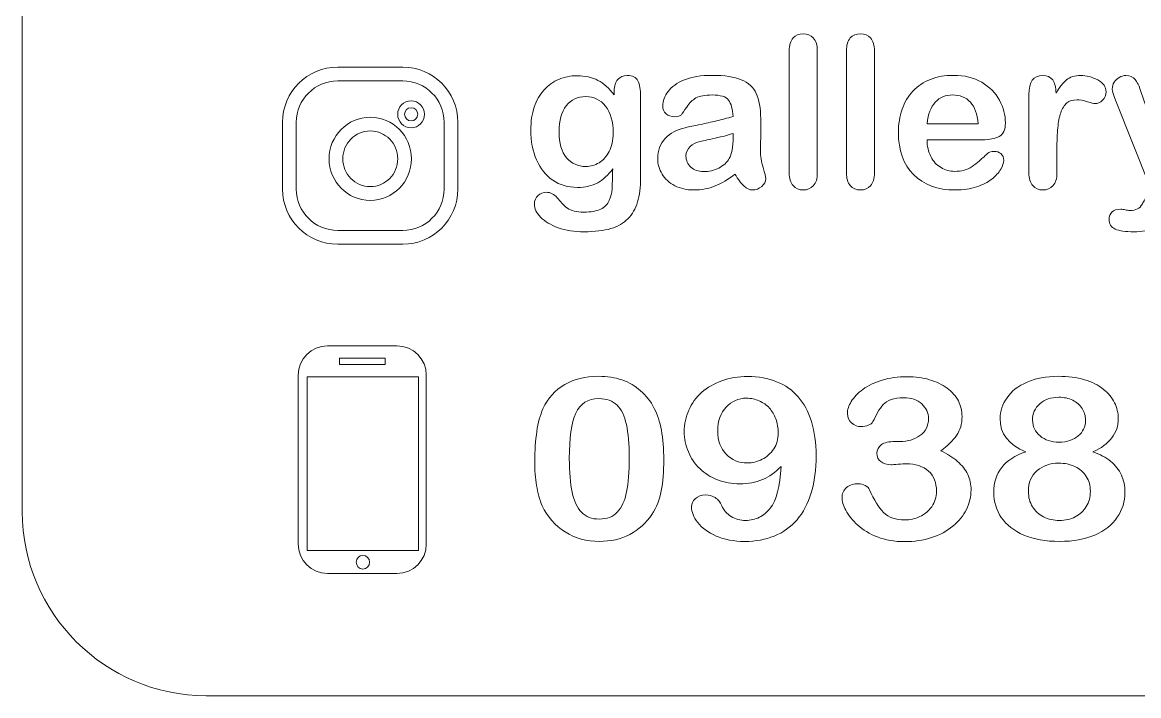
# Model space of a CAD drawing. Header units: millimetres. Extents: x -171.2 to -131.4, y -142.8 to -103.
# Drawn here: x -171.24 to -153.01, y -142.78 to -131.78 of the extents above; entities that cross this region are included whole.
import ezdxf

# ---------------------------------------------------------------- set-up
doc = ezdxf.new("R2010")
doc.units = ezdxf.units.MM
doc.header["$MEASUREMENT"] = 0
doc.layers.add('Layer 1', color=7, linetype='Continuous')

msp = doc.modelspace()

# ---------------------------------------------------------------- linework, layer by layer
at = {"layer": 'Layer 1', "color": 250, "lineweight": 9}
msp.add_open_spline([(-168.2402, -102.9757), (-168.2402, -102.9757), (-134.4402, -102.9757), (-134.4402, -102.9757), (-132.7902, -102.9757), (-131.4402, -104.3256), (-131.4402, -105.9756), (-131.4402, -105.9756), (-131.4402, -139.7758), (-131.4402, -139.7758), (-131.4402, -141.4258), (-132.7902, -142.7757), (-134.4402, -142.7757), (-134.4402, -142.7757), (-168.2402, -142.7757), (-168.2402, -142.7757), (-169.8902, -142.7757), (-171.2402, -141.4258), (-171.2402, -139.7758), (-171.2402, -139.7758), (-171.2402, -105.9756), (-171.2402, -105.9756), (-171.2402, -104.3256), (-169.8902, -102.9757), (-168.2402, -102.9757)], degree=3, knots=[0, 0, 0, 0, 0.125, 0.125, 0.125, 0.25, 0.25, 0.25, 0.375, 0.375, 0.375, 0.5, 0.5, 0.5, 0.625, 0.625, 0.625, 0.75, 0.75, 0.75, 0.875, 0.875, 0.875, 1, 1, 1, 1], dxfattribs=at)
at = {"layer": 'Layer 1', "lineweight": 9}
for points, knots in [([(-158.6571, -134.4485), (-158.6157, -134.4967), (-158.5606, -134.5208), (-158.4917, -134.5208), (-158.4227, -134.5208), (-158.3676, -134.4967), (-158.3263, -134.4519), (-158.2815, -134.4037), (-158.2608, -134.3347), (-158.2608, -134.2417), (-158.2608, -134.2417), (-158.2608, -132.2498), (-158.2608, -132.2498), (-158.2608, -132.1568), (-158.2815, -132.0879), (-158.3263, -132.0397), (-158.3676, -131.9949), (-158.4227, -131.9707), (-158.4917, -131.9707), (-158.5606, -131.9707), (-158.6157, -131.9949), (-158.6571, -132.0397), (-158.6984, -132.0879), (-158.7191, -132.1568), (-158.7191, -132.2498), (-158.7191, -132.2498), (-158.7191, -134.2417), (-158.7191, -134.2417), (-158.7191, -134.3313), (-158.6984, -134.4002), (-158.6571, -134.4485), (-158.6571, -134.4485), (-158.6571, -134.4485), (-158.6571, -134.4485)], [0, 0, 0, 0, 0.0909091, 0.0909091, 0.0909091, 0.1818182, 0.1818182, 0.1818182, 0.2727273, 0.2727273, 0.2727273, 0.3636364, 0.3636364, 0.3636364, 0.4545455, 0.4545455, 0.4545455, 0.5454545, 0.5454545, 0.5454545, 0.6363636, 0.6363636, 0.6363636, 0.7272727, 0.7272727, 0.7272727, 0.8181818, 0.8181818, 0.8181818, 0.9090909, 0.9090909, 0.9090909, 1, 1, 1, 1]), ([(-157.7231, -134.4485), (-157.6818, -134.4967), (-157.6267, -134.5208), (-157.5577, -134.5208), (-157.4888, -134.5208), (-157.4337, -134.4967), (-157.3923, -134.4519), (-157.3476, -134.4037), (-157.3268, -134.3347), (-157.3268, -134.2417), (-157.3268, -134.2417), (-157.3268, -132.2498), (-157.3268, -132.2498), (-157.3268, -132.1568), (-157.3476, -132.0879), (-157.3923, -132.0397), (-157.4337, -131.9949), (-157.4888, -131.9707), (-157.5577, -131.9707), (-157.6267, -131.9707), (-157.6818, -131.9949), (-157.7231, -132.0397), (-157.7645, -132.0879), (-157.7852, -132.1568), (-157.7852, -132.2498), (-157.7852, -132.2498), (-157.7852, -134.2417), (-157.7852, -134.2417), (-157.7852, -134.3313), (-157.7646, -134.4002), (-157.7231, -134.4485), (-157.7231, -134.4485), (-157.7231, -134.4485), (-157.7231, -134.4485)], [0, 0, 0, 0, 0.0909091, 0.0909091, 0.0909091, 0.1818182, 0.1818182, 0.1818182, 0.2727273, 0.2727273, 0.2727273, 0.3636364, 0.3636364, 0.3636364, 0.4545455, 0.4545455, 0.4545455, 0.5454545, 0.5454545, 0.5454545, 0.6363636, 0.6363636, 0.6363636, 0.7272727, 0.7272727, 0.7272727, 0.8181818, 0.8181818, 0.8181818, 0.9090909, 0.9090909, 0.9090909, 1, 1, 1, 1]), ([(-165.0301, -135.4068), (-165.0301, -135.4068), (-166.0904, -135.4068), (-166.0904, -135.4068), (-166.339, -135.4068), (-166.5644, -135.3058), (-166.7275, -135.1428), (-166.8909, -134.9795), (-166.992, -134.754), (-166.992, -134.5055), (-166.992, -134.5055), (-166.992, -133.4166), (-166.992, -133.4166), (-166.992, -133.1677), (-166.8909, -132.9423), (-166.7278, -132.7791), (-166.5647, -132.616), (-166.3393, -132.515), (-166.0904, -132.515), (-166.0904, -132.515), (-165.0301, -132.515), (-165.0301, -132.515), (-164.7813, -132.515), (-164.5559, -132.616), (-164.3928, -132.7791), (-164.2296, -132.9423), (-164.1287, -133.1677), (-164.1287, -133.4166), (-164.1287, -133.4166), (-164.1287, -134.5055), (-164.1287, -134.5055), (-164.1287, -134.7539), (-164.2297, -134.9793), (-164.393, -135.1425), (-164.5558, -135.3058), (-164.7812, -135.4068), (-165.0301, -135.4068)], [0, 0, 0, 0, 0.0833333, 0.0833333, 0.0833333, 0.1666667, 0.1666667, 0.1666667, 0.25, 0.25, 0.25, 0.3333333, 0.3333333, 0.3333333, 0.4166667, 0.4166667, 0.4166667, 0.5, 0.5, 0.5, 0.5833333, 0.5833333, 0.5833333, 0.6666667, 0.6666667, 0.6666667, 0.75, 0.75, 0.75, 0.8333333, 0.8333333, 0.8333333, 0.9166667, 0.9166667, 0.9166667, 1, 1, 1, 1]), ([(-161.1911, -132.7392), (-161.2186, -132.6806), (-161.2772, -132.653), (-161.3668, -132.653), (-161.4289, -132.653), (-161.4805, -132.6737), (-161.5184, -132.7185), (-161.5564, -132.7633), (-161.577, -132.8253), (-161.577, -132.9046), (-161.577, -132.9046), (-161.577, -132.9667), (-161.577, -132.9667), (-161.6597, -132.8598), (-161.7493, -132.7806), (-161.8424, -132.7323), (-161.9389, -132.6806), (-162.0526, -132.6565), (-162.1801, -132.6565), (-162.2904, -132.6565), (-162.3903, -132.6772), (-162.4798, -132.7151), (-162.5729, -132.7529), (-162.6521, -132.8115), (-162.7211, -132.8874), (-162.79, -132.9632), (-162.8451, -133.0562), (-162.883, -133.1665), (-162.921, -133.2802), (-162.9382, -133.4043), (-162.9382, -133.5422), (-162.9382, -133.7282), (-162.9072, -133.8902), (-162.8451, -134.0315), (-162.7831, -134.1728), (-162.697, -134.283), (-162.5798, -134.3623), (-162.4661, -134.4415), (-162.3317, -134.4794), (-162.1767, -134.4794), (-162.0491, -134.4794), (-161.9389, -134.4554), (-161.8458, -134.4037), (-161.7562, -134.352), (-161.6735, -134.2761), (-161.6012, -134.1762), (-161.6046, -134.3278), (-161.6081, -134.4346), (-161.6115, -134.5036), (-161.6183, -134.5725), (-161.6321, -134.6346), (-161.6598, -134.6931), (-161.6838, -134.7552), (-161.7321, -134.8), (-161.7975, -134.8344), (-161.863, -134.8654), (-161.9561, -134.8826), (-162.0733, -134.8826), (-162.1318, -134.8826), (-162.1836, -134.8757), (-162.2283, -134.8654), (-162.2731, -134.8551), (-162.311, -134.8413), (-162.3421, -134.8171), (-162.3765, -134.7965), (-162.4041, -134.7689), (-162.4316, -134.7379), (-162.4558, -134.7068), (-162.4833, -134.6793), (-162.5075, -134.6483), (-162.5557, -134.5897), (-162.6177, -134.5587), (-162.6832, -134.5587), (-162.7383, -134.5587), (-162.7831, -134.576), (-162.821, -134.6104), (-162.859, -134.6483), (-162.8796, -134.6931), (-162.8796, -134.7483), (-162.8796, -134.824), (-162.8451, -134.8964), (-162.7797, -134.9654), (-162.7107, -135.0343), (-162.6143, -135.0929), (-162.4902, -135.1377), (-162.3661, -135.1824), (-162.2249, -135.2031), (-162.0664, -135.2031), (-161.8941, -135.2031), (-161.7493, -135.1859), (-161.6321, -135.1515), (-161.5184, -135.1169), (-161.422, -135.0618), (-161.353, -134.9894), (-161.2806, -134.9206), (-161.2289, -134.8275), (-161.1945, -134.7172), (-161.1635, -134.6069), (-161.1463, -134.476), (-161.1463, -134.3244), (-161.1463, -134.3244), (-161.1463, -132.9907), (-161.1463, -132.9907), (-161.1463, -132.8805), (-161.16, -132.7978), (-161.1911, -132.7392), (-161.1911, -132.7392), (-161.1911, -132.7392), (-161.1911, -132.7392)], [0, 0, 0, 0, 0.0277778, 0.0277778, 0.0277778, 0.0555556, 0.0555556, 0.0555556, 0.0833333, 0.0833333, 0.0833333, 0.1111111, 0.1111111, 0.1111111, 0.1388889, 0.1388889, 0.1388889, 0.1666667, 0.1666667, 0.1666667, 0.1944444, 0.1944444, 0.1944444, 0.2222222, 0.2222222, 0.2222222, 0.25, 0.25, 0.25, 0.2777778, 0.2777778, 0.2777778, 0.3055556, 0.3055556, 0.3055556, 0.3333333, 0.3333333, 0.3333333, 0.3611111, 0.3611111, 0.3611111, 0.3888889, 0.3888889, 0.3888889, 0.4166667, 0.4166667, 0.4166667, 0.4444444, 0.4444444, 0.4444444, 0.4722222, 0.4722222, 0.4722222, 0.5, 0.5, 0.5, 0.5277778, 0.5277778, 0.5277778, 0.5555556, 0.5555556, 0.5555556, 0.5833333, 0.5833333, 0.5833333, 0.6111111, 0.6111111, 0.6111111, 0.6388889, 0.6388889, 0.6388889, 0.6666667, 0.6666667, 0.6666667, 0.6944444, 0.6944444, 0.6944444, 0.7222222, 0.7222222, 0.7222222, 0.75, 0.75, 0.75, 0.7777778, 0.7777778, 0.7777778, 0.8055556, 0.8055556, 0.8055556, 0.8333333, 0.8333333, 0.8333333, 0.8611111, 0.8611111, 0.8611111, 0.8888889, 0.8888889, 0.8888889, 0.9166667, 0.9166667, 0.9166667, 0.9444444, 0.9444444, 0.9444444, 0.9722222, 0.9722222, 0.9722222, 1, 1, 1, 1]), ([(-159.4609, -134.4554), (-159.4126, -134.5001), (-159.3678, -134.5208), (-159.3196, -134.5208), (-159.2645, -134.5208), (-159.2128, -134.5001), (-159.168, -134.4623), (-159.1266, -134.4243), (-159.1025, -134.383), (-159.1025, -134.3347), (-159.1025, -134.3071), (-159.1163, -134.2485), (-159.1473, -134.1521), (-159.1748, -134.0591), (-159.1886, -133.9694), (-159.1886, -133.8833), (-159.1886, -133.7902), (-159.1852, -133.7076), (-159.1852, -133.6317), (-159.1852, -133.5593), (-159.1852, -133.4663), (-159.1852, -133.3595), (-159.1852, -133.1872), (-159.2093, -133.0493), (-159.2575, -132.946), (-159.3058, -132.846), (-159.3851, -132.7702), (-159.5022, -132.722), (-159.616, -132.6737), (-159.7745, -132.6496), (-159.9778, -132.6496), (-160.1569, -132.6496), (-160.3086, -132.6737), (-160.4292, -132.722), (-160.5532, -132.7737), (-160.6429, -132.8357), (-160.698, -132.9115), (-160.7566, -132.9873), (-160.7841, -133.0666), (-160.7841, -133.1493), (-160.7841, -133.201), (-160.7669, -133.2423), (-160.729, -133.2768), (-160.6911, -133.3078), (-160.6463, -133.325), (-160.5946, -133.325), (-160.5361, -133.325), (-160.4981, -133.3147), (-160.4809, -133.294), (-160.4637, -133.2733), (-160.4361, -133.2285), (-160.3913, -133.1665), (-160.3499, -133.101), (-160.3017, -133.0528), (-160.2431, -133.0183), (-160.1811, -132.9873), (-160.0949, -132.9701), (-159.9778, -132.9701), (-159.8434, -132.9701), (-159.7537, -132.9976), (-159.709, -133.0562), (-159.6676, -133.1114), (-159.6435, -133.201), (-159.6366, -133.3216), (-159.7331, -133.3491), (-159.8227, -133.3733), (-159.9054, -133.3939), (-159.9881, -133.4112), (-160.0846, -133.4353), (-160.2018, -133.4594), (-160.3155, -133.4801), (-160.3878, -133.4973), (-160.4189, -133.5042), (-160.5567, -133.5318), (-160.667, -133.5938), (-160.7462, -133.6799), (-160.8255, -133.7696), (-160.8669, -133.8764), (-160.8669, -134.0039), (-160.8668, -134.0969), (-160.8427, -134.1831), (-160.7945, -134.2623), (-160.7462, -134.3416), (-160.6773, -134.4037), (-160.5877, -134.4519), (-160.4981, -134.4967), (-160.3947, -134.5208), (-160.2776, -134.5208), (-160.1501, -134.5208), (-160.0329, -134.5001), (-159.9295, -134.4554), (-159.8261, -134.414), (-159.7159, -134.3485), (-159.6056, -134.2623), (-159.5539, -134.3451), (-159.5057, -134.4106), (-159.4609, -134.4554), (-159.4609, -134.4554), (-159.4609, -134.4554), (-159.4609, -134.4554)], [0, 0, 0, 0, 0.030303, 0.030303, 0.030303, 0.0606061, 0.0606061, 0.0606061, 0.0909091, 0.0909091, 0.0909091, 0.1212121, 0.1212121, 0.1212121, 0.1515152, 0.1515152, 0.1515152, 0.1818182, 0.1818182, 0.1818182, 0.2121212, 0.2121212, 0.2121212, 0.2424242, 0.2424242, 0.2424242, 0.2727273, 0.2727273, 0.2727273, 0.3030303, 0.3030303, 0.3030303, 0.3333333, 0.3333333, 0.3333333, 0.3636364, 0.3636364, 0.3636364, 0.3939394, 0.3939394, 0.3939394, 0.4242424, 0.4242424, 0.4242424, 0.4545455, 0.4545455, 0.4545455, 0.4848485, 0.4848485, 0.4848485, 0.5151515, 0.5151515, 0.5151515, 0.5454545, 0.5454545, 0.5454545, 0.5757576, 0.5757576, 0.5757576, 0.6060606, 0.6060606, 0.6060606, 0.6363636, 0.6363636, 0.6363636, 0.6666667, 0.6666667, 0.6666667, 0.6969697, 0.6969697, 0.6969697, 0.7272727, 0.7272727, 0.7272727, 0.7575758, 0.7575758, 0.7575758, 0.7878788, 0.7878788, 0.7878788, 0.8181818, 0.8181818, 0.8181818, 0.8484848, 0.8484848, 0.8484848, 0.8787879, 0.8787879, 0.8787879, 0.9090909, 0.9090909, 0.9090909, 0.9393939, 0.9393939, 0.9393939, 0.969697, 0.969697, 0.969697, 1, 1, 1, 1]), ([(-155.2903, -133.649), (-155.2248, -133.6144), (-155.1903, -133.5387), (-155.1903, -133.425), (-155.1903, -133.3009), (-155.2248, -133.1768), (-155.2868, -133.0562), (-155.3523, -132.9356), (-155.4487, -132.8391), (-155.5763, -132.7633), (-155.7038, -132.6875), (-155.8588, -132.6496), (-156.038, -132.6496), (-156.1758, -132.6496), (-156.2999, -132.6703), (-156.4136, -132.7151), (-156.5273, -132.7598), (-156.6238, -132.8253), (-156.6996, -132.9081), (-156.7789, -132.9907), (-156.8375, -133.0907), (-156.8754, -133.2044), (-156.9167, -133.3216), (-156.9374, -133.4491), (-156.9374, -133.5835), (-156.9374, -133.873), (-156.8547, -134.1004), (-156.6927, -134.2692), (-156.5273, -134.4381), (-156.2999, -134.5208), (-156.0035, -134.5208), (-155.8761, -134.5208), (-155.7623, -134.5036), (-155.6624, -134.4691), (-155.5625, -134.4381), (-155.4797, -134.3933), (-155.4143, -134.3451), (-155.3488, -134.2934), (-155.3006, -134.2383), (-155.2661, -134.1831), (-155.2351, -134.1279), (-155.2179, -134.0797), (-155.2179, -134.0384), (-155.2179, -133.9901), (-155.2317, -133.9556), (-155.2626, -133.9281), (-155.2903, -133.9039), (-155.3281, -133.8902), (-155.3764, -133.8902), (-155.4211, -133.8902), (-155.4557, -133.9005), (-155.4763, -133.9212), (-155.5349, -133.9763), (-155.5832, -134.0176), (-155.6176, -134.0487), (-155.652, -134.0797), (-155.6934, -134.1107), (-155.7348, -134.1383), (-155.7761, -134.1659), (-155.8209, -134.1865), (-155.8658, -134.1968), (-155.914, -134.2107), (-155.9622, -134.2176), (-156.0173, -134.2176), (-156.1001, -134.2176), (-156.1758, -134.1968), (-156.2413, -134.1555), (-156.3103, -134.1176), (-156.3654, -134.0556), (-156.4067, -133.9763), (-156.4481, -133.8971), (-156.4688, -133.804), (-156.4688, -133.7007), (-156.4688, -133.7007), (-155.5694, -133.7007), (-155.5694, -133.7007), (-155.4487, -133.7007), (-155.3557, -133.6834), (-155.2903, -133.649), (-155.2903, -133.649), (-155.2903, -133.649), (-155.2903, -133.649)], [0, 0, 0, 0, 0.037037, 0.037037, 0.037037, 0.0740741, 0.0740741, 0.0740741, 0.1111111, 0.1111111, 0.1111111, 0.1481481, 0.1481481, 0.1481481, 0.1851852, 0.1851852, 0.1851852, 0.2222222, 0.2222222, 0.2222222, 0.2592593, 0.2592593, 0.2592593, 0.2962963, 0.2962963, 0.2962963, 0.3333333, 0.3333333, 0.3333333, 0.3703704, 0.3703704, 0.3703704, 0.4074074, 0.4074074, 0.4074074, 0.4444444, 0.4444444, 0.4444444, 0.4814815, 0.4814815, 0.4814815, 0.5185185, 0.5185185, 0.5185185, 0.5555556, 0.5555556, 0.5555556, 0.5925926, 0.5925926, 0.5925926, 0.6296296, 0.6296296, 0.6296296, 0.6666667, 0.6666667, 0.6666667, 0.7037037, 0.7037037, 0.7037037, 0.7407407, 0.7407407, 0.7407407, 0.7777778, 0.7777778, 0.7777778, 0.8148148, 0.8148148, 0.8148148, 0.8518519, 0.8518519, 0.8518519, 0.8888889, 0.8888889, 0.8888889, 0.9259259, 0.9259259, 0.9259259, 0.962963, 0.962963, 0.962963, 1, 1, 1, 1]), ([(-154.335, -133.5076), (-154.3246, -133.4112), (-154.3108, -133.3284), (-154.2867, -133.2596), (-154.2626, -133.1906), (-154.2281, -133.139), (-154.1867, -133.101), (-154.1454, -133.0666), (-154.0903, -133.0493), (-154.0213, -133.0493), (-153.9731, -133.0493), (-153.9145, -133.0597), (-153.8525, -133.0804), (-153.787, -133.101), (-153.7457, -133.1114), (-153.7284, -133.1114), (-153.6836, -133.1114), (-153.6423, -133.0941), (-153.6043, -133.0562), (-153.5665, -133.0218), (-153.5458, -132.9736), (-153.5458, -132.9184), (-153.5458, -132.8391), (-153.5906, -132.7737), (-153.6836, -132.7254), (-153.7732, -132.6772), (-153.8663, -132.653), (-153.9628, -132.653), (-154.0592, -132.653), (-154.1385, -132.6772), (-154.1936, -132.7254), (-154.2522, -132.7737), (-154.3074, -132.8461), (-154.3625, -132.9391), (-154.3659, -132.846), (-154.3867, -132.7737), (-154.4176, -132.7254), (-154.4521, -132.6772), (-154.5073, -132.653), (-154.583, -132.653), (-154.7313, -132.653), (-154.807, -132.7564), (-154.807, -132.9632), (-154.807, -132.9632), (-154.807, -134.2417), (-154.807, -134.2417), (-154.807, -134.3347), (-154.7864, -134.4037), (-154.7416, -134.4485), (-154.7002, -134.4967), (-154.6451, -134.5208), (-154.5796, -134.5208), (-154.5141, -134.5208), (-154.459, -134.4967), (-154.4142, -134.4519), (-154.3694, -134.4037), (-154.3487, -134.3347), (-154.3487, -134.2417), (-154.3487, -134.2417), (-154.3487, -133.8591), (-154.3487, -133.8591), (-154.3487, -133.7214), (-154.3453, -133.6042), (-154.335, -133.5076), (-154.335, -133.5076), (-154.335, -133.5076), (-154.335, -133.5076)], [0, 0, 0, 0, 0.0454545, 0.0454545, 0.0454545, 0.0909091, 0.0909091, 0.0909091, 0.1363636, 0.1363636, 0.1363636, 0.1818182, 0.1818182, 0.1818182, 0.2272727, 0.2272727, 0.2272727, 0.2727273, 0.2727273, 0.2727273, 0.3181818, 0.3181818, 0.3181818, 0.3636364, 0.3636364, 0.3636364, 0.4090909, 0.4090909, 0.4090909, 0.4545455, 0.4545455, 0.4545455, 0.5, 0.5, 0.5, 0.5454545, 0.5454545, 0.5454545, 0.5909091, 0.5909091, 0.5909091, 0.6363636, 0.6363636, 0.6363636, 0.6818182, 0.6818182, 0.6818182, 0.7272727, 0.7272727, 0.7272727, 0.7727273, 0.7727273, 0.7727273, 0.8181818, 0.8181818, 0.8181818, 0.8636364, 0.8636364, 0.8636364, 0.9090909, 0.9090909, 0.9090909, 0.9545455, 0.9545455, 0.9545455, 1, 1, 1, 1]), ([(-152.9531, -134.7483), (-152.9772, -134.7896), (-153.0048, -134.8171), (-153.0358, -134.8309), (-153.0669, -134.8482), (-153.1082, -134.8551), (-153.1599, -134.8551), (-153.1806, -134.8551), (-153.2081, -134.8516), (-153.2357, -134.8447), (-153.2598, -134.8378), (-153.2839, -134.8344), (-153.308, -134.8344), (-153.37, -134.8344), (-153.4183, -134.8482), (-153.4493, -134.8792), (-153.4838, -134.9068), (-153.4976, -134.9481), (-153.4976, -134.9998), (-153.4976, -135.0756), (-153.4632, -135.1307), (-153.3977, -135.1583), (-153.3287, -135.1893), (-153.2288, -135.2031), (-153.0944, -135.2031), (-152.9566, -135.2031), (-152.8463, -135.1824), (-152.767, -135.1411), (-152.6843, -135.0963), (-152.6188, -135.0377), (-152.5706, -134.9585), (-152.5189, -134.8792), (-152.4707, -134.7723), (-152.419, -134.6346), (-152.419, -134.6346), (-151.8193, -133.0666), (-151.8193, -133.0666), (-151.8056, -133.0253), (-151.7918, -132.9838), (-151.7815, -132.946), (-151.7711, -132.9081), (-151.7642, -132.877), (-151.7607, -132.8564), (-151.7607, -132.8219), (-151.7711, -132.7875), (-151.7884, -132.7564), (-151.8056, -132.7254), (-151.8297, -132.6978), (-151.8608, -132.6806), (-151.8917, -132.6634), (-151.9262, -132.653), (-151.9607, -132.653), (-152.0089, -132.653), (-152.0468, -132.6599), (-152.0744, -132.6772), (-152.0985, -132.6944), (-152.1226, -132.7289), (-152.1468, -132.7771), (-152.1708, -132.8253), (-152.1985, -132.8908), (-152.226, -132.977), (-152.226, -132.977), (-152.5947, -134.028), (-152.5947, -134.028), (-152.5947, -134.028), (-152.9841, -132.8977), (-152.9841, -132.8977), (-153.0083, -132.8184), (-153.0393, -132.7598), (-153.0737, -132.7151), (-153.1047, -132.6737), (-153.1564, -132.653), (-153.2219, -132.653), (-153.2598, -132.653), (-153.2978, -132.6634), (-153.3322, -132.6841), (-153.3666, -132.7047), (-153.3942, -132.7289), (-153.4149, -132.7633), (-153.4355, -132.7978), (-153.4459, -132.8357), (-153.4459, -132.8736), (-153.4459, -132.9115), (-153.4286, -132.9701), (-153.3942, -133.0528), (-153.3942, -133.0528), (-152.8291, -134.476), (-152.8291, -134.476), (-152.8291, -134.476), (-152.8704, -134.5794), (-152.8704, -134.5794), (-152.9014, -134.6552), (-152.929, -134.7103), (-152.9532, -134.7483), (-152.9532, -134.7483), (-152.9531, -134.7483), (-152.9531, -134.7483)], [0, 0, 0, 0, 0.03125, 0.03125, 0.03125, 0.0625, 0.0625, 0.0625, 0.09375, 0.09375, 0.09375, 0.125, 0.125, 0.125, 0.15625, 0.15625, 0.15625, 0.1875, 0.1875, 0.1875, 0.21875, 0.21875, 0.21875, 0.25, 0.25, 0.25, 0.28125, 0.28125, 0.28125, 0.3125, 0.3125, 0.3125, 0.34375, 0.34375, 0.34375, 0.375, 0.375, 0.375, 0.40625, 0.40625, 0.40625, 0.4375, 0.4375, 0.4375, 0.46875, 0.46875, 0.46875, 0.5, 0.5, 0.5, 0.53125, 0.53125, 0.53125, 0.5625, 0.5625, 0.5625, 0.59375, 0.59375, 0.59375, 0.625, 0.625, 0.625, 0.65625, 0.65625, 0.65625, 0.6875, 0.6875, 0.6875, 0.71875, 0.71875, 0.71875, 0.75, 0.75, 0.75, 0.78125, 0.78125, 0.78125, 0.8125, 0.8125, 0.8125, 0.84375, 0.84375, 0.84375, 0.875, 0.875, 0.875, 0.90625, 0.90625, 0.90625, 0.9375, 0.9375, 0.9375, 0.96875, 0.96875, 0.96875, 1, 1, 1, 1]), ([(-166.0904, -135.1817), (-166.0904, -135.1817), (-165.0301, -135.1817), (-165.0301, -135.1817), (-164.8432, -135.1817), (-164.6741, -135.106), (-164.5518, -134.9838), (-164.4293, -134.8618), (-164.3537, -134.6926), (-164.3537, -134.5055), (-164.3537, -134.5055), (-164.3537, -133.4166), (-164.3537, -133.4166), (-164.3537, -133.2297), (-164.4295, -133.0605), (-164.5518, -132.9382), (-164.6741, -132.8159), (-164.8433, -132.74), (-165.0301, -132.74), (-165.0301, -132.74), (-166.0904, -132.74), (-166.0904, -132.74), (-166.2773, -132.74), (-166.4465, -132.8159), (-166.5688, -132.9382), (-166.6911, -133.0605), (-166.7669, -133.2297), (-166.7669, -133.4166), (-166.7669, -133.4166), (-166.7669, -134.5055), (-166.7669, -134.5055), (-166.7669, -134.6926), (-166.6913, -134.8618), (-166.5693, -134.9838), (-166.447, -135.106), (-166.2775, -135.1817), (-166.0904, -135.1817)], [0, 0, 0, 0, 0.0833333, 0.0833333, 0.0833333, 0.1666667, 0.1666667, 0.1666667, 0.25, 0.25, 0.25, 0.3333333, 0.3333333, 0.3333333, 0.4166667, 0.4166667, 0.4166667, 0.5, 0.5, 0.5, 0.5833333, 0.5833333, 0.5833333, 0.6666667, 0.6666667, 0.6666667, 0.75, 0.75, 0.75, 0.8333333, 0.8333333, 0.8333333, 0.9166667, 0.9166667, 0.9166667, 1, 1, 1, 1]), ([(-162.3593, -133.1459), (-162.28, -133.0459), (-162.1732, -132.9976), (-162.0422, -132.9976), (-161.9078, -132.9976), (-161.801, -133.0493), (-161.7183, -133.1527), (-161.6356, -133.2596), (-161.5943, -133.4043), (-161.5943, -133.5904), (-161.5943, -133.711), (-161.6149, -133.8109), (-161.6598, -133.8902), (-161.7011, -133.9729), (-161.7562, -134.0349), (-161.8251, -134.0762), (-161.8906, -134.1176), (-161.9629, -134.1383), (-162.0388, -134.1383), (-162.1697, -134.1383), (-162.2731, -134.09), (-162.3559, -133.9936), (-162.4351, -133.9005), (-162.4764, -133.7592), (-162.4764, -133.5731), (-162.4764, -133.3905), (-162.4385, -133.2458), (-162.3593, -133.1459), (-162.3593, -133.1459), (-162.3593, -133.1459), (-162.3593, -133.1459)], [0, 0, 0, 0, 0.1, 0.1, 0.1, 0.2, 0.2, 0.2, 0.3, 0.3, 0.3, 0.4, 0.4, 0.4, 0.5, 0.5, 0.5, 0.6, 0.6, 0.6, 0.7, 0.7, 0.7, 0.8, 0.8, 0.8, 0.9, 0.9, 0.9, 1, 1, 1, 1]), ([(-156.3344, -133.0873), (-156.262, -133.008), (-156.1689, -132.9701), (-156.0518, -132.9701), (-155.9346, -132.9701), (-155.8347, -133.008), (-155.7623, -133.0873), (-155.69, -133.163), (-155.6486, -133.2802), (-155.6349, -133.4387), (-155.6349, -133.4387), (-156.4688, -133.4387), (-156.4688, -133.4387), (-156.4515, -133.2837), (-156.4067, -133.1665), (-156.3344, -133.0873), (-156.3344, -133.0873), (-156.3344, -133.0873), (-156.3344, -133.0873)], [0, 0, 0, 0, 0.1666667, 0.1666667, 0.1666667, 0.3333333, 0.3333333, 0.3333333, 0.5, 0.5, 0.5, 0.6666667, 0.6666667, 0.6666667, 0.8333333, 0.8333333, 0.8333333, 1, 1, 1, 1]), ([(-164.6731, -133.2859), (-164.6731, -133.3462), (-164.6976, -133.4009), (-164.7369, -133.4408), (-164.7772, -133.4813), (-164.8322, -133.5062), (-164.8924, -133.5062), (-164.9528, -133.5062), (-165.0077, -133.4813), (-165.0474, -133.4412), (-165.0871, -133.4009), (-165.1117, -133.3462), (-165.1117, -133.2859), (-165.1117, -133.2258), (-165.0871, -133.1709), (-165.0479, -133.131), (-165.0077, -133.0905), (-164.9528, -133.0656), (-164.8924, -133.0656), (-164.8319, -133.0656), (-164.7768, -133.0907), (-164.7369, -133.1311), (-164.6976, -133.171), (-164.6731, -133.2259), (-164.6731, -133.2859)], [0, 0, 0, 0, 0.125, 0.125, 0.125, 0.25, 0.25, 0.25, 0.375, 0.375, 0.375, 0.5, 0.5, 0.5, 0.625, 0.625, 0.625, 0.75, 0.75, 0.75, 0.875, 0.875, 0.875, 1, 1, 1, 1]), ([(-164.7856, -133.2859), (-164.7856, -133.3454), (-164.8335, -133.3937), (-164.8924, -133.3937), (-164.9514, -133.3937), (-164.9992, -133.3454), (-164.9992, -133.2859), (-164.9992, -133.2264), (-164.9514, -133.1781), (-164.8924, -133.1781), (-164.8335, -133.1781), (-164.7856, -133.2264), (-164.7856, -133.2859)], [0, 0, 0, 0, 0.25, 0.25, 0.25, 0.5, 0.5, 0.5, 0.75, 0.75, 0.75, 1, 1, 1, 1]), ([(-164.8867, -134.0122), (-164.8867, -134.199), (-164.9621, -134.3686), (-165.0839, -134.4918), (-165.2056, -134.6147), (-165.3739, -134.691), (-165.5597, -134.691), (-165.7453, -134.691), (-165.9135, -134.6147), (-166.0354, -134.4917), (-166.1571, -134.3687), (-166.2325, -134.199), (-166.2325, -134.0122), (-166.2325, -133.8254), (-166.1573, -133.6558), (-166.0358, -133.5329), (-165.9135, -133.4093), (-165.7453, -133.333), (-165.5597, -133.333), (-165.3739, -133.333), (-165.2057, -133.4093), (-165.0838, -133.5325), (-164.9621, -133.6554), (-164.8867, -133.8253), (-164.8867, -134.0122)], [0, 0, 0, 0, 0.125, 0.125, 0.125, 0.25, 0.25, 0.25, 0.375, 0.375, 0.375, 0.5, 0.5, 0.5, 0.625, 0.625, 0.625, 0.75, 0.75, 0.75, 0.875, 0.875, 0.875, 1, 1, 1, 1]), ([(-165.2429, -134.3336), (-165.162, -134.2517), (-165.1117, -134.138), (-165.1117, -134.0122), (-165.1117, -133.8862), (-165.162, -133.7724), (-165.2429, -133.6906), (-165.3238, -133.6088), (-165.4359, -133.5581), (-165.5597, -133.5581), (-165.6831, -133.5581), (-165.795, -133.6086), (-165.8759, -133.6902), (-165.9572, -133.7724), (-166.0075, -133.8863), (-166.0075, -134.0122), (-166.0075, -134.138), (-165.9572, -134.2518), (-165.8764, -134.3335), (-165.7954, -134.4153), (-165.6833, -134.466), (-165.5597, -134.466), (-165.4359, -134.466), (-165.3238, -134.4152), (-165.2429, -134.3336)], [0, 0, 0, 0, 0.125, 0.125, 0.125, 0.25, 0.25, 0.25, 0.375, 0.375, 0.375, 0.5, 0.5, 0.5, 0.625, 0.625, 0.625, 0.75, 0.75, 0.75, 0.875, 0.875, 0.875, 1, 1, 1, 1]), ([(-159.6366, -133.6628), (-159.6366, -133.8213), (-159.6573, -133.9385), (-159.6986, -134.0074), (-159.7331, -134.0694), (-159.7917, -134.1211), (-159.8675, -134.1624), (-159.9433, -134.2003), (-160.0295, -134.221), (-160.1191, -134.221), (-160.2052, -134.221), (-160.2741, -134.1968), (-160.3258, -134.1486), (-160.3775, -134.1004), (-160.4051, -134.0384), (-160.4051, -133.9694), (-160.4051, -133.9039), (-160.3809, -133.8488), (-160.3361, -133.8109), (-160.2914, -133.773), (-160.2466, -133.7489), (-160.1949, -133.7351), (-160.1467, -133.7248), (-160.057, -133.7041), (-159.9295, -133.6765), (-159.8021, -133.649), (-159.7055, -133.6214), (-159.6366, -133.5973), (-159.6366, -133.5973), (-159.6366, -133.6628), (-159.6366, -133.6628)], [0, 0, 0, 0, 0.1, 0.1, 0.1, 0.2, 0.2, 0.2, 0.3, 0.3, 0.3, 0.4, 0.4, 0.4, 0.5, 0.5, 0.5, 0.6, 0.6, 0.6, 0.7, 0.7, 0.7, 0.8, 0.8, 0.8, 0.9, 0.9, 0.9, 1, 1, 1, 1]), ([(-165.125, -140.7792), (-165.125, -140.7792), (-166.2563, -140.7792), (-166.2563, -140.7792), (-166.5218, -140.7792), (-166.737, -140.5641), (-166.737, -140.2986), (-166.737, -140.2986), (-166.737, -137.5453), (-166.737, -137.5453), (-166.737, -137.2798), (-166.5218, -137.0647), (-166.2563, -137.0647), (-166.2563, -137.0647), (-165.125, -137.0647), (-165.125, -137.0647), (-164.8596, -137.0647), (-164.6444, -137.2798), (-164.6444, -137.5453), (-164.6444, -137.5453), (-164.6444, -140.2986), (-164.6444, -140.2986), (-164.6444, -140.5641), (-164.8596, -140.7792), (-165.125, -140.7792)], [0, 0, 0, 0, 0.125, 0.125, 0.125, 0.25, 0.25, 0.25, 0.375, 0.375, 0.375, 0.5, 0.5, 0.5, 0.625, 0.625, 0.625, 0.75, 0.75, 0.75, 0.875, 0.875, 0.875, 1, 1, 1, 1]), ([(-165.3186, -137.3698), (-165.3186, -137.3698), (-166.0629, -137.3698), (-166.0629, -137.3698), (-166.0629, -137.3698), (-166.0629, -137.2666), (-166.0629, -137.2666), (-166.0629, -137.2666), (-165.3186, -137.2666), (-165.3186, -137.2666), (-165.3186, -137.2666), (-165.3186, -137.3698), (-165.3186, -137.3698)], [0, 0, 0, 0, 0.25, 0.25, 0.25, 0.5, 0.5, 0.5, 0.75, 0.75, 0.75, 1, 1, 1, 1]), ([(-164.771, -140.4057), (-164.771, -140.4057), (-166.5882, -140.4057), (-166.5882, -140.4057), (-166.5882, -140.4057), (-166.5882, -137.5702), (-166.5882, -137.5702), (-166.5882, -137.5702), (-164.771, -137.5702), (-164.771, -137.5702), (-164.771, -137.5702), (-164.771, -140.4057), (-164.771, -140.4057)], [0, 0, 0, 0, 0.25, 0.25, 0.25, 0.5, 0.5, 0.5, 0.75, 0.75, 0.75, 1, 1, 1, 1]), ([(-160.9234, -138.0854), (-160.9825, -137.9713), (-161.0583, -137.8755), (-161.1468, -137.7982), (-161.2311, -137.7209), (-161.3323, -137.662), (-161.4502, -137.6215), (-161.564, -137.581), (-161.6904, -137.5626), (-161.8337, -137.5626), (-162.0486, -137.5626), (-162.2298, -137.6068), (-162.3857, -137.6988), (-162.5416, -137.7872), (-162.6596, -137.9197), (-162.7397, -138.0928), (-162.786, -138.1959), (-162.8198, -138.3211), (-162.8409, -138.4646), (-162.8619, -138.6119), (-162.8745, -138.7739), (-162.8745, -138.9543), (-162.8745, -139.0943), (-162.8661, -139.2268), (-162.845, -139.3447), (-162.8239, -139.4661), (-162.7945, -139.5766), (-162.7523, -139.676), (-162.6681, -139.8565), (-162.5416, -140), (-162.3773, -140.1031), (-162.213, -140.2063), (-162.0275, -140.2578), (-161.8168, -140.2578), (-161.6356, -140.2578), (-161.4713, -140.221), (-161.3238, -140.1437), (-161.1763, -140.0664), (-161.0541, -139.9559), (-160.9614, -139.8159), (-160.8855, -139.7018), (-160.835, -139.5729), (-160.8097, -139.433), (-160.7801, -139.2894), (-160.7676, -139.1201), (-160.7676, -138.9249), (-160.7676, -138.564), (-160.8181, -138.2842), (-160.9234, -138.0854), (-160.9234, -138.0854), (-160.9234, -138.0854), (-160.9234, -138.0854)], [0, 0, 0, 0, 0.0588235, 0.0588235, 0.0588235, 0.1176471, 0.1176471, 0.1176471, 0.1764706, 0.1764706, 0.1764706, 0.2352941, 0.2352941, 0.2352941, 0.2941176, 0.2941176, 0.2941176, 0.3529412, 0.3529412, 0.3529412, 0.4117647, 0.4117647, 0.4117647, 0.4705882, 0.4705882, 0.4705882, 0.5294118, 0.5294118, 0.5294118, 0.5882353, 0.5882353, 0.5882353, 0.6470588, 0.6470588, 0.6470588, 0.7058824, 0.7058824, 0.7058824, 0.7647059, 0.7647059, 0.7647059, 0.8235294, 0.8235294, 0.8235294, 0.8823529, 0.8823529, 0.8823529, 0.9411765, 0.9411765, 0.9411765, 1, 1, 1, 1]), ([(-159.0304, -139.7166), (-159.0809, -139.7791), (-159.1399, -139.827), (-159.2073, -139.8638), (-159.2789, -139.8969), (-159.3505, -139.9153), (-159.4307, -139.9153), (-159.5192, -139.9153), (-159.5992, -139.8933), (-159.6667, -139.8491), (-159.7383, -139.8049), (-159.7889, -139.7497), (-159.8184, -139.676), (-159.8436, -139.6171), (-159.8773, -139.5729), (-159.9279, -139.5435), (-159.9743, -139.514), (-160.029, -139.4993), (-160.0881, -139.4993), (-160.1555, -139.4993), (-160.2103, -139.5214), (-160.2524, -139.5582), (-160.2945, -139.5987), (-160.3156, -139.6429), (-160.3156, -139.6945), (-160.3156, -139.7754), (-160.2819, -139.8601), (-160.2144, -139.9485), (-160.1428, -140.0368), (-160.0459, -140.1105), (-159.9111, -140.1694), (-159.7804, -140.2283), (-159.6245, -140.2578), (-159.4475, -140.2578), (-159.2663, -140.2578), (-159.1062, -140.2283), (-158.9629, -140.1694), (-158.8196, -140.1142), (-158.6974, -140.0221), (-158.592, -139.9043), (-158.4909, -139.7865), (-158.4151, -139.6392), (-158.3603, -139.4625), (-158.3055, -139.2857), (-158.2803, -139.0832), (-158.2803, -138.855), (-158.2803, -138.6487), (-158.3055, -138.4646), (-158.3561, -138.3026), (-158.4066, -138.1369), (-158.4783, -138.0044), (-158.5752, -137.8976), (-158.6679, -137.7872), (-158.7859, -137.7062), (-158.925, -137.6509), (-159.064, -137.5957), (-159.2199, -137.5662), (-159.397, -137.5662), (-159.5529, -137.5662), (-159.6919, -137.5883), (-159.8184, -137.6362), (-159.9448, -137.6804), (-160.0543, -137.743), (-160.1471, -137.824), (-160.2398, -137.905), (-160.3114, -138.0044), (-160.3577, -138.1148), (-160.4083, -138.2253), (-160.4336, -138.3432), (-160.4336, -138.4646), (-160.4336, -138.5788), (-160.4125, -138.6892), (-160.3662, -138.796), (-160.3241, -138.8991), (-160.2608, -138.9911), (-160.1808, -139.0685), (-160.0965, -139.1495), (-159.9995, -139.2084), (-159.89, -139.2526), (-159.7762, -139.2968), (-159.6582, -139.3189), (-159.5276, -139.3189), (-159.3927, -139.3189), (-159.2664, -139.2968), (-159.1567, -139.2489), (-159.0429, -139.201), (-158.9418, -139.1311), (-158.8534, -139.0354), (-158.8702, -139.3594), (-158.9292, -139.5876), (-159.0304, -139.7166), (-159.0304, -139.7166), (-159.0304, -139.7166), (-159.0304, -139.7166)], [0, 0, 0, 0, 0.0322581, 0.0322581, 0.0322581, 0.0645161, 0.0645161, 0.0645161, 0.0967742, 0.0967742, 0.0967742, 0.1290323, 0.1290323, 0.1290323, 0.1612903, 0.1612903, 0.1612903, 0.1935484, 0.1935484, 0.1935484, 0.2258065, 0.2258065, 0.2258065, 0.2580645, 0.2580645, 0.2580645, 0.2903226, 0.2903226, 0.2903226, 0.3225806, 0.3225806, 0.3225806, 0.3548387, 0.3548387, 0.3548387, 0.3870968, 0.3870968, 0.3870968, 0.4193548, 0.4193548, 0.4193548, 0.4516129, 0.4516129, 0.4516129, 0.483871, 0.483871, 0.483871, 0.516129, 0.516129, 0.516129, 0.5483871, 0.5483871, 0.5483871, 0.5806452, 0.5806452, 0.5806452, 0.6129032, 0.6129032, 0.6129032, 0.6451613, 0.6451613, 0.6451613, 0.6774194, 0.6774194, 0.6774194, 0.7096774, 0.7096774, 0.7096774, 0.7419355, 0.7419355, 0.7419355, 0.7741935, 0.7741935, 0.7741935, 0.8064516, 0.8064516, 0.8064516, 0.8387097, 0.8387097, 0.8387097, 0.8709677, 0.8709677, 0.8709677, 0.9032258, 0.9032258, 0.9032258, 0.9354839, 0.9354839, 0.9354839, 0.9677419, 0.9677419, 0.9677419, 1, 1, 1, 1]), ([(-156.994, -138.6266), (-157.091, -138.6266), (-157.1669, -138.6451), (-157.2132, -138.6782), (-157.2637, -138.715), (-157.2891, -138.7629), (-157.2891, -138.8182), (-157.2891, -138.877), (-157.268, -138.9249), (-157.2259, -138.9543), (-157.188, -138.9875), (-157.1289, -139.0059), (-157.0531, -139.0059), (-157.0362, -139.0059), (-156.9983, -139.0022), (-156.9393, -138.9985), (-156.8845, -138.9949), (-156.8423, -138.9911), (-156.8129, -138.9911), (-156.6569, -138.9911), (-156.5347, -139.0317), (-156.4463, -139.109), (-156.3577, -139.19), (-156.3156, -139.3004), (-156.3156, -139.4403), (-156.3156, -139.5361), (-156.3409, -139.6171), (-156.3915, -139.6907), (-156.4463, -139.7607), (-156.5095, -139.8159), (-156.5895, -139.8527), (-156.6654, -139.8895), (-156.7496, -139.908), (-156.8339, -139.908), (-156.9815, -139.908), (-157.0952, -139.8675), (-157.1795, -139.7865), (-157.2596, -139.7055), (-157.3354, -139.5803), (-157.407, -139.4146), (-157.4197, -139.3888), (-157.4408, -139.363), (-157.4787, -139.3447), (-157.5124, -139.3262), (-157.5503, -139.3152), (-157.5883, -139.3152), (-157.6641, -139.3152), (-157.7316, -139.3373), (-157.7821, -139.3778), (-157.8327, -139.422), (-157.8579, -139.4772), (-157.8579, -139.5472), (-157.8579, -139.5987), (-157.8368, -139.6687), (-157.7947, -139.7497), (-157.7526, -139.8344), (-157.6852, -139.9153), (-157.6008, -139.9927), (-157.5166, -140.07), (-157.4113, -140.1326), (-157.2806, -140.1841), (-157.15, -140.2357), (-157.0025, -140.2614), (-156.8382, -140.2614), (-156.678, -140.2614), (-156.5306, -140.2393), (-156.3957, -140.1952), (-156.2608, -140.151), (-156.1471, -140.0884), (-156.0459, -140.0074), (-155.949, -139.9264), (-155.8773, -139.838), (-155.8268, -139.7349), (-155.7762, -139.6319), (-155.751, -139.5287), (-155.751, -139.4183), (-155.751, -139.3262), (-155.7678, -139.2416), (-155.8057, -139.1642), (-155.8437, -139.0869), (-155.8984, -139.0132), (-155.9743, -138.9507), (-156.0459, -138.8844), (-156.1344, -138.8291), (-156.244, -138.7776), (-156.1302, -138.6966), (-156.0459, -138.6119), (-155.987, -138.5272), (-155.9279, -138.4425), (-155.8984, -138.3394), (-155.8984, -138.218), (-155.8984, -138.1259), (-155.9195, -138.0412), (-155.9574, -137.9639), (-155.9995, -137.8829), (-156.0628, -137.8166), (-156.1428, -137.754), (-156.2229, -137.6951), (-156.3198, -137.6509), (-156.4294, -137.6178), (-156.539, -137.5847), (-156.6612, -137.57), (-156.7918, -137.57), (-156.9435, -137.57), (-157.0826, -137.5883), (-157.2048, -137.6252), (-157.3312, -137.6656), (-157.4323, -137.7135), (-157.5166, -137.7761), (-157.6008, -137.8387), (-157.6641, -137.905), (-157.7062, -137.9749), (-157.7484, -138.0412), (-157.7695, -138.1075), (-157.7695, -138.1701), (-157.7695, -138.2364), (-157.7484, -138.2879), (-157.702, -138.3247), (-157.6557, -138.3652), (-157.6051, -138.3837), (-157.5503, -138.3837), (-157.504, -138.3837), (-157.4618, -138.3763), (-157.4281, -138.3616), (-157.3902, -138.3468), (-157.3649, -138.3284), (-157.3523, -138.3026), (-157.3312, -138.2547), (-157.3017, -138.2069), (-157.2764, -138.1517), (-157.2469, -138.1001), (-157.2174, -138.056), (-157.188, -138.0228), (-157.1542, -137.9897), (-157.1121, -137.9639), (-157.0573, -137.9418), (-157.0025, -137.9234), (-156.9351, -137.9123), (-156.8508, -137.9123), (-156.7286, -137.9123), (-156.6274, -137.9455), (-156.5558, -138.0118), (-156.4842, -138.078), (-156.4463, -138.1591), (-156.4463, -138.2511), (-156.4463, -138.3726), (-156.4926, -138.4646), (-156.5853, -138.531), (-156.6738, -138.5936), (-156.7834, -138.6266), (-156.9098, -138.6266), (-156.9098, -138.6266), (-156.994, -138.6266), (-156.994, -138.6266)], [0, 0, 0, 0, 0.0196078, 0.0196078, 0.0196078, 0.0392157, 0.0392157, 0.0392157, 0.0588235, 0.0588235, 0.0588235, 0.0784314, 0.0784314, 0.0784314, 0.0980392, 0.0980392, 0.0980392, 0.1176471, 0.1176471, 0.1176471, 0.1372549, 0.1372549, 0.1372549, 0.1568627, 0.1568627, 0.1568627, 0.1764706, 0.1764706, 0.1764706, 0.1960784, 0.1960784, 0.1960784, 0.2156863, 0.2156863, 0.2156863, 0.2352941, 0.2352941, 0.2352941, 0.254902, 0.254902, 0.254902, 0.2745098, 0.2745098, 0.2745098, 0.2941176, 0.2941176, 0.2941176, 0.3137255, 0.3137255, 0.3137255, 0.3333333, 0.3333333, 0.3333333, 0.3529412, 0.3529412, 0.3529412, 0.372549, 0.372549, 0.372549, 0.3921569, 0.3921569, 0.3921569, 0.4117647, 0.4117647, 0.4117647, 0.4313725, 0.4313725, 0.4313725, 0.4509804, 0.4509804, 0.4509804, 0.4705882, 0.4705882, 0.4705882, 0.4901961, 0.4901961, 0.4901961, 0.5098039, 0.5098039, 0.5098039, 0.5294118, 0.5294118, 0.5294118, 0.5490196, 0.5490196, 0.5490196, 0.5686275, 0.5686275, 0.5686275, 0.5882353, 0.5882353, 0.5882353, 0.6078431, 0.6078431, 0.6078431, 0.627451, 0.627451, 0.627451, 0.6470588, 0.6470588, 0.6470588, 0.6666667, 0.6666667, 0.6666667, 0.6862745, 0.6862745, 0.6862745, 0.7058824, 0.7058824, 0.7058824, 0.7254902, 0.7254902, 0.7254902, 0.745098, 0.745098, 0.745098, 0.7647059, 0.7647059, 0.7647059, 0.7843137, 0.7843137, 0.7843137, 0.8039216, 0.8039216, 0.8039216, 0.8235294, 0.8235294, 0.8235294, 0.8431373, 0.8431373, 0.8431373, 0.8627451, 0.8627451, 0.8627451, 0.8823529, 0.8823529, 0.8823529, 0.9019608, 0.9019608, 0.9019608, 0.9215686, 0.9215686, 0.9215686, 0.9411765, 0.9411765, 0.9411765, 0.9607843, 0.9607843, 0.9607843, 0.9803922, 0.9803922, 0.9803922, 1, 1, 1, 1]), ([(-154.8565, -138.796), (-155.2062, -138.9138), (-155.3791, -139.1348), (-155.3791, -139.4588), (-155.3791, -139.6098), (-155.337, -139.746), (-155.2568, -139.8675), (-155.1726, -139.989), (-155.0504, -140.0847), (-154.8902, -140.1547), (-154.7259, -140.2246), (-154.532, -140.2578), (-154.3045, -140.2578), (-154.0854, -140.2578), (-153.8957, -140.2246), (-153.7314, -140.1547), (-153.5713, -140.0847), (-153.4491, -139.989), (-153.3648, -139.8638), (-153.2805, -139.7423), (-153.2384, -139.6061), (-153.2384, -139.4551), (-153.2383, -139.352), (-153.2594, -139.2563), (-153.2973, -139.1753), (-153.3353, -139.0906), (-153.3943, -139.0132), (-153.4701, -138.9507), (-153.5502, -138.8881), (-153.6471, -138.8365), (-153.7609, -138.796), (-153.626, -138.7371), (-153.5207, -138.6598), (-153.4533, -138.5678), (-153.3816, -138.4757), (-153.3479, -138.3726), (-153.3479, -138.2547), (-153.3479, -138.1627), (-153.369, -138.0744), (-153.407, -137.9934), (-153.4491, -137.9123), (-153.5081, -137.8387), (-153.5924, -137.7724), (-153.6724, -137.7062), (-153.7777, -137.6546), (-153.9, -137.6178), (-154.0222, -137.581), (-154.1655, -137.5626), (-154.3298, -137.5626), (-154.5236, -137.5626), (-154.6921, -137.5957), (-154.8354, -137.6583), (-154.9829, -137.7209), (-155.0925, -137.8056), (-155.1641, -137.9123), (-155.24, -138.0192), (-155.2779, -138.1296), (-155.2779, -138.2511), (-155.2779, -138.4978), (-155.1389, -138.6819), (-154.8565, -138.796), (-154.8565, -138.796), (-154.8565, -138.796), (-154.8565, -138.796)], [0, 0, 0, 0, 0.047619, 0.047619, 0.047619, 0.0952381, 0.0952381, 0.0952381, 0.1428571, 0.1428571, 0.1428571, 0.1904762, 0.1904762, 0.1904762, 0.2380952, 0.2380952, 0.2380952, 0.2857143, 0.2857143, 0.2857143, 0.3333333, 0.3333333, 0.3333333, 0.3809524, 0.3809524, 0.3809524, 0.4285714, 0.4285714, 0.4285714, 0.4761905, 0.4761905, 0.4761905, 0.5238095, 0.5238095, 0.5238095, 0.5714286, 0.5714286, 0.5714286, 0.6190476, 0.6190476, 0.6190476, 0.6666667, 0.6666667, 0.6666667, 0.7142857, 0.7142857, 0.7142857, 0.7619048, 0.7619048, 0.7619048, 0.8095238, 0.8095238, 0.8095238, 0.8571429, 0.8571429, 0.8571429, 0.9047619, 0.9047619, 0.9047619, 0.952381, 0.952381, 0.952381, 1, 1, 1, 1]), ([(-161.3744, -139.4477), (-161.4039, -139.5913), (-161.4544, -139.7018), (-161.5261, -139.7791), (-161.5977, -139.8565), (-161.6946, -139.8933), (-161.821, -139.8933), (-161.9432, -139.8933), (-162.0402, -139.8565), (-162.1118, -139.7828), (-162.1835, -139.7092), (-162.234, -139.5987), (-162.2635, -139.4551), (-162.293, -139.3115), (-162.3098, -139.1274), (-162.3098, -138.9028), (-162.3098, -138.5714), (-162.2762, -138.3247), (-162.2045, -138.1664), (-162.1329, -138.0081), (-162.0065, -137.9271), (-161.8253, -137.9271), (-161.6988, -137.9271), (-161.6019, -137.9639), (-161.5302, -138.0339), (-161.4586, -138.1038), (-161.408, -138.2106), (-161.3786, -138.3505), (-161.3491, -138.4904), (-161.3323, -138.6709), (-161.3323, -138.8881), (-161.3322, -139.1201), (-161.3448, -139.3078), (-161.3744, -139.4477), (-161.3744, -139.4477), (-161.3744, -139.4477), (-161.3744, -139.4477)], [0, 0, 0, 0, 0.0833333, 0.0833333, 0.0833333, 0.1666667, 0.1666667, 0.1666667, 0.25, 0.25, 0.25, 0.3333333, 0.3333333, 0.3333333, 0.4166667, 0.4166667, 0.4166667, 0.5, 0.5, 0.5, 0.5833333, 0.5833333, 0.5833333, 0.6666667, 0.6666667, 0.6666667, 0.75, 0.75, 0.75, 0.8333333, 0.8333333, 0.8333333, 0.9166667, 0.9166667, 0.9166667, 1, 1, 1, 1]), ([(-158.9713, -138.7482), (-159.0219, -138.8218), (-159.0851, -138.8807), (-159.161, -138.9176), (-159.241, -138.9581), (-159.3211, -138.9764), (-159.4054, -138.9764), (-159.5445, -138.9764), (-159.6582, -138.9285), (-159.7509, -138.8329), (-159.8394, -138.7408), (-159.8857, -138.6119), (-159.8857, -138.4536), (-159.8857, -138.2916), (-159.8394, -138.1627), (-159.7509, -138.067), (-159.6582, -137.9675), (-159.5486, -137.9197), (-159.418, -137.9197), (-159.3421, -137.9197), (-159.2748, -137.9345), (-159.2115, -137.9639), (-159.1441, -137.9934), (-159.0893, -138.0302), (-159.0429, -138.0818), (-159.0008, -138.1333), (-158.9629, -138.1922), (-158.9377, -138.2585), (-158.9123, -138.3284), (-158.8997, -138.4058), (-158.8997, -138.4867), (-158.8997, -138.5862), (-158.925, -138.6745), (-158.9713, -138.7482), (-158.9713, -138.7482), (-158.9713, -138.7482), (-158.9713, -138.7482)], [0, 0, 0, 0, 0.0833333, 0.0833333, 0.0833333, 0.1666667, 0.1666667, 0.1666667, 0.25, 0.25, 0.25, 0.3333333, 0.3333333, 0.3333333, 0.4166667, 0.4166667, 0.4166667, 0.5, 0.5, 0.5, 0.5833333, 0.5833333, 0.5833333, 0.6666667, 0.6666667, 0.6666667, 0.75, 0.75, 0.75, 0.8333333, 0.8333333, 0.8333333, 0.9166667, 0.9166667, 0.9166667, 1, 1, 1, 1]), ([(-154.0896, -137.9528), (-154.0263, -137.986), (-153.9758, -138.0302), (-153.9379, -138.0854), (-153.9, -138.1443), (-153.8831, -138.2069), (-153.8831, -138.2768), (-153.8831, -138.3321), (-153.8915, -138.38), (-153.9126, -138.4241), (-153.9336, -138.4646), (-153.9631, -138.5052), (-154.0011, -138.5346), (-154.039, -138.5678), (-154.0854, -138.5936), (-154.136, -138.6119), (-154.1907, -138.6304), (-154.2497, -138.6377), (-154.3129, -138.6377), (-154.4393, -138.6377), (-154.5447, -138.6045), (-154.6248, -138.5346), (-154.7048, -138.4684), (-154.747, -138.3837), (-154.747, -138.2806), (-154.7469, -138.1701), (-154.7091, -138.0818), (-154.629, -138.0118), (-154.5489, -137.9418), (-154.4477, -137.905), (-154.3171, -137.905), (-154.2328, -137.905), (-154.157, -137.9197), (-154.0896, -137.9528), (-154.0896, -137.9528), (-154.0896, -137.9528), (-154.0896, -137.9528)], [0, 0, 0, 0, 0.0833333, 0.0833333, 0.0833333, 0.1666667, 0.1666667, 0.1666667, 0.25, 0.25, 0.25, 0.3333333, 0.3333333, 0.3333333, 0.4166667, 0.4166667, 0.4166667, 0.5, 0.5, 0.5, 0.5833333, 0.5833333, 0.5833333, 0.6666667, 0.6666667, 0.6666667, 0.75, 0.75, 0.75, 0.8333333, 0.8333333, 0.8333333, 0.9166667, 0.9166667, 0.9166667, 1, 1, 1, 1]), ([(-153.8704, -139.6871), (-153.9125, -139.7607), (-153.9716, -139.8159), (-154.0517, -139.8565), (-154.1275, -139.8969), (-154.2118, -139.9153), (-154.3087, -139.9153), (-154.4014, -139.9153), (-154.4899, -139.8969), (-154.5658, -139.8565), (-154.6416, -139.8196), (-154.7048, -139.7644), (-154.747, -139.6907), (-154.7934, -139.6208), (-154.8144, -139.5361), (-154.8144, -139.4441), (-154.8144, -139.2968), (-154.768, -139.1827), (-154.6711, -139.1016), (-154.5784, -139.0206), (-154.4604, -138.9802), (-154.3214, -138.9802), (-154.2244, -138.9802), (-154.1317, -138.9985), (-154.0558, -139.0354), (-153.9758, -139.0722), (-153.9126, -139.1274), (-153.8704, -139.1974), (-153.8241, -139.2673), (-153.803, -139.3483), (-153.803, -139.4403), (-153.803, -139.5324), (-153.8241, -139.6171), (-153.8704, -139.6871), (-153.8704, -139.6871), (-153.8704, -139.6871), (-153.8704, -139.6871)], [0, 0, 0, 0, 0.0833333, 0.0833333, 0.0833333, 0.1666667, 0.1666667, 0.1666667, 0.25, 0.25, 0.25, 0.3333333, 0.3333333, 0.3333333, 0.4166667, 0.4166667, 0.4166667, 0.5, 0.5, 0.5, 0.5833333, 0.5833333, 0.5833333, 0.6666667, 0.6666667, 0.6666667, 0.75, 0.75, 0.75, 0.8333333, 0.8333333, 0.8333333, 0.9166667, 0.9166667, 0.9166667, 1, 1, 1, 1]), ([(-165.5705, -140.5974), (-165.5705, -140.6595), (-165.6193, -140.7096), (-165.6797, -140.7096), (-165.7399, -140.7096), (-165.7886, -140.6595), (-165.7886, -140.5974), (-165.7886, -140.5353), (-165.7399, -140.4852), (-165.6797, -140.4852), (-165.6193, -140.4852), (-165.5705, -140.5353), (-165.5705, -140.5974)], [0, 0, 0, 0, 0.25, 0.25, 0.25, 0.5, 0.5, 0.5, 0.75, 0.75, 0.75, 1, 1, 1, 1])]:
    msp.add_open_spline(points, degree=3, knots=knots, dxfattribs=at)

doc.saveas('drawing.dxf')
